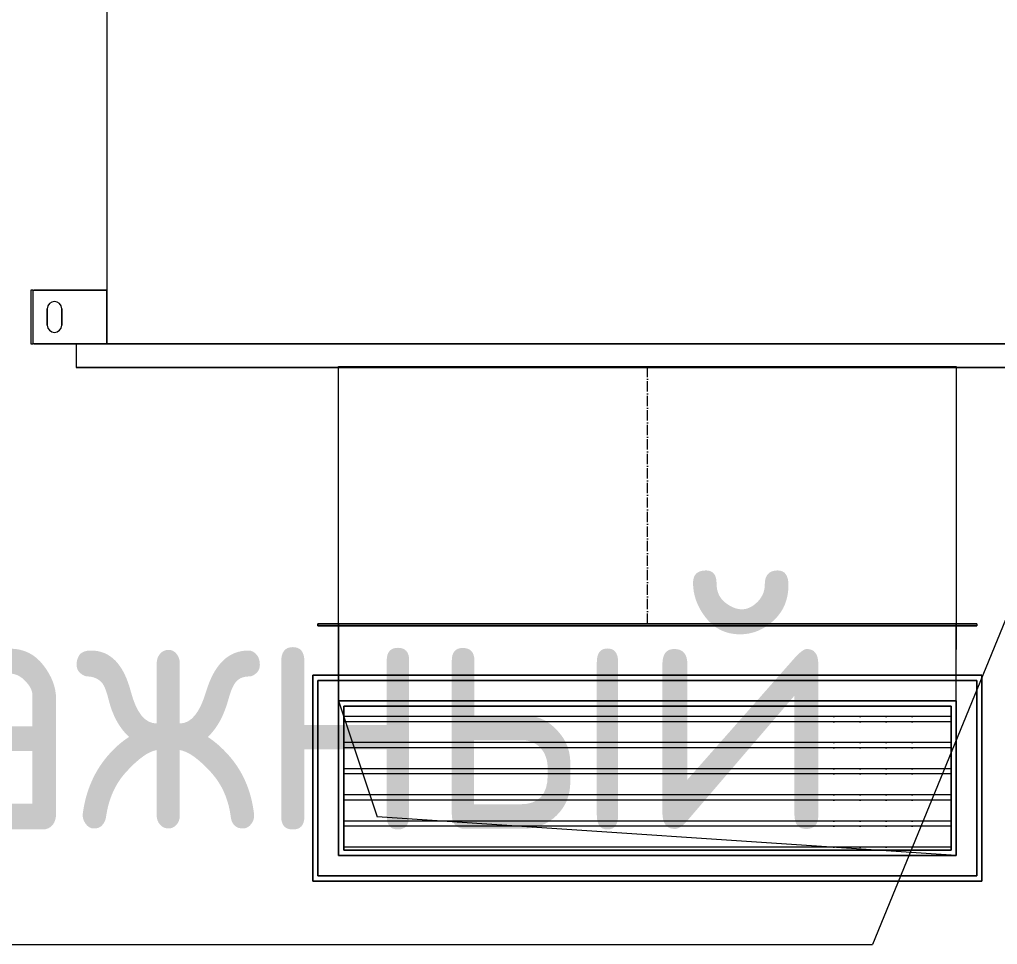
# Model space of a CAD drawing. Header units: millimetres. Extents: x -88595 to 880822, y -1054509 to -148035.
# Drawn here: x 424144 to 425094, y -239497 to -238598 of the extents above; entities that cross this region are included whole.
import ezdxf

# ---------------------------------------------------------------- set-up
doc = ezdxf.new("R2010")
doc.units = ezdxf.units.MM
doc.linetypes.add('$7$ADSK_Осевая', pattern=[14, 10, -2, 0, -2])
for name, color, linetype, lineweight in [('Аннотация', 7, 'Continuous', 20), ('Воздуховоды', 7, 'Continuous', 18), ('Оборудование', 7, 'Continuous', 18)]:
    doc.layers.add(name, color=color, linetype=linetype, lineweight=lineweight)
doc.styles.add('$5$GOST Common', font='GOST_Common.ttf', dxfattribs={"width": 0.9, "height": 250})

# ---------------------------------------------------------------- blocks, each defined once
blk = doc.blocks.new('$0$ADSK_Канальный блок кондиционера1 - AD242MJERAB-3267365-В_Координация_3 этаж ОВ3')
at = {"layer": 'Оборудование', "color": 150, "true_color": 0x0080ff}
for p, q in [((-599, 0), (-599, -72)), ((-597, 0), (-599, 0)), ((-597, 0), (-599, 0)), ((-599, 0), (-599, -72)), ((-597, 0), (-596, 0)), ((-597, 0), (-525, 0)), ((-597, 0), (-597, -72)), ((-525, 0), (-596, 0)), ((505, 5), (-555, 5)), ((-555, 5), (505, 5)), ((-555, 5), (-555, 0)), ((-555, 5), (-555, 0)), ((505, 0), (-555, 0)), ((-555, 0), (505, 0)), ((525, 0), (-525, 0)), ((-525, 0), (525, 0)), ((-525, 0), (-525, -697)), ((-525, 0), (-525, -697)), ((-525, -72), (-525, 0)), ((-525, 0), (-525, -72)), ((505, 0), (505, 5)), ((505, 5), (505, 0)), ((525, -697), (525, 0)), ((525, 0), (525, -697)), ((525, 0), (597, 0)), ((596, 0), (525, 0)), ((525, -72), (525, 0)), ((525, 0), (525, -72)), ((596, 0), (597, 0)), ((599, 0), (597, 0)), ((599, 0), (597, 0)), ((597, 0), (597, -72)), ((599, -72), (599, 0)), ((599, 0), (599, -72)), ((-583, -54), (-583, -38)), ((-583, -38), (-583, -54)), ((-569, -38), (-569, -54)), ((-569, -54), (-569, -38)), ((569, -38), (569, -54)), ((569, -54), (569, -38)), ((583, -54), (583, -38)), ((583, -38), (583, -54)), ((-599, -72), (-597, -72)), ((-599, -72), (-597, -72)), ((-525, -72), (-597, -72)), ((-596, -72), (-597, -72)), ((-596, -72), (-525, -72)), ((525, -72), (596, -72)), ((597, -72), (525, -72)), ((597, -72), (596, -72)), ((597, -72), (599, -72)), ((597, -72), (599, -72)), ((615, -87), (525, -87)), ((525, -87), (525, -287)), ((525, -287), (525, -87)), ((525, -87), (615, -87)), ((615, -287), (615, -87)), ((615, -87), (615, -287)), ((525, -287), (615, -287)), ((615, -287), (525, -287)), ((550, -414.5), (525, -414.5)), ((525, -414.5), (525, -439.5)), ((525, -414.5), (525, -439.5)), ((550, -439.5), (550, -414.5)), ((550, -439.5), (550, -414.5)), ((525, -439.5), (550, -439.5)), ((582, -506.25), (525, -506.25)), ((525, -506.25), (525, -515.75)), ((525, -506.25), (525, -515.75)), ((582, -515.75), (582, -506.25)), ((582, -515.75), (582, -506.25)), ((525, -515.75), (582, -515.75)), ((582, -573.06), (525, -573.06)), ((525, -573.06), (525, -588.94)), ((525, -573.06), (525, -588.94)), ((582, -588.94), (582, -573.06)), ((582, -588.94), (582, -573.06)), ((525, -588.94), (582, -588.94)), ((-599, -645), (-599, -697)), ((-597, -645), (-599, -645)), ((-597, -645), (-599, -645)), ((-599, -645), (-599, -697)), ((-597, -645), (-596, -645)), ((-597, -645), (-525, -645)), ((-597, -645), (-597, -697)), ((-525, -645), (-596, -645)), ((-525, -645), (-525, -697)), ((-525, -697), (-525, -645)), ((525, -645), (597, -645)), ((596, -645), (525, -645)), ((525, -645), (525, -697)), ((525, -697), (525, -645)), ((596, -645), (597, -645)), ((599, -645), (597, -645)), ((599, -645), (597, -645)), ((597, -645), (597, -697)), ((599, -697), (599, -645)), ((599, -645), (599, -697)), ((-583, -679), (-583, -663)), ((-583, -663), (-583, -679)), ((-569, -663), (-569, -679)), ((-569, -679), (-569, -663)), ((569, -663), (569, -679)), ((569, -679), (569, -663)), ((583, -679), (583, -663)), ((583, -663), (583, -679)), ((-599, -697), (-597, -697)), ((-599, -697), (-597, -697)), ((-525, -697), (-597, -697)), ((-596, -697), (-597, -697)), ((-596, -697), (-525, -697)), ((505, -697), (-555, -697)), ((-555, -697), (505, -697)), ((-555, -697), (-555, -720)), ((-555, -697), (-555, -720)), ((525, -697), (-525, -697)), ((-525, -697), (525, -697)), ((505, -720), (505, -697)), ((505, -697), (505, -720)), ((525, -697), (596, -697)), ((597, -697), (525, -697)), ((597, -697), (596, -697)), ((597, -697), (599, -697)), ((597, -697), (599, -697)), ((505, -720), (-555, -720)), ((-555, -720), (505, -720))]:
    blk.add_line(p, q, dxfattribs=at)
for centre, start, end in [((-576, -38), 360, 180), ((-576, -38), 360, 180), ((576, -38), 0, 180), ((576, -38), 0, 180), ((-576, -54), 180, 0), ((-576, -54), 180, 360), ((576, -54), 180, 360), ((576, -54), 180, 0), ((-576, -663), 0, 180), ((-576, -663), 0, 180), ((576, -663), 0, 180), ((576, -663), 0, 180), ((-576, -679), 180, 0), ((-576, -679), 180, 0), ((576, -679), 180, 0), ((576, -679), 180, 0)]:
    blk.add_arc(centre, 7, start, end, dxfattribs=at)
blk = doc.blocks.new('$0$ADSK_Решетка вентиляционная жалюзийная_Приточная2 - Решетка приточная_Однорядная-4279701-В_Координация_3 этаж ОВ3')
at = {"layer": 'Воздуховоды', "lineweight": 9, "true_color": 0xffffff}
h = blk.add_hatch(dxfattribs=at)
h.set_pattern_fill('FP_28', style=0, pattern_type=2)
h.set_pattern_definition([(180, (7207.025, 23716.402), (-3e-15, -25.4), [25.4, 0, 0, 0]), (180, (7207.025, 23711.322), (-3e-15, -25.4), [25.4, 0, 0, 0])])
h.paths.add_polyline_path([(7502.02, 23656.56), (7502.02, 23796.56), (6912.02, 23796.56), (6912.02, 23656.56)])
at = {"layer": 'Воздуховоды', "color": 140, "true_color": 0x1bb3e4}
for p, q in [((6882.02, 23626.56), (6882.02, 23826.56)), ((6882.02, 23826.56), (7532.02, 23826.56)), ((7532.02, 23826.56), (6882.02, 23826.56)), ((6882.02, 23826.56), (6882.02, 23626.56)), ((7532.02, 23826.56), (7532.02, 23626.56)), ((7532.02, 23626.56), (7532.02, 23826.56)), ((6907.02, 23651.56), (6907.02, 23801.56)), ((6907.02, 23801.56), (7507.02, 23801.56)), ((7507.02, 23801.56), (6907.02, 23801.56)), ((6907.02, 23801.56), (6907.02, 23651.56)), ((7507.02, 23801.56), (7507.02, 23651.56)), ((7507.02, 23651.56), (7507.02, 23801.56)), ((7502.02, 23796.56), (6912.02, 23796.56)), ((6912.02, 23796.56), (6912.02, 23656.56)), ((6912.02, 23656.56), (6912.02, 23796.56)), ((6912.02, 23796.56), (7502.02, 23796.56)), ((6912.02, 23656.56), (6912.02, 23796.56)), ((6912.02, 23796.56), (7502.02, 23796.56)), ((7502.02, 23796.56), (6912.02, 23796.56)), ((6912.02, 23796.56), (6912.02, 23656.56)), ((7502.02, 23656.56), (7502.02, 23796.56)), ((7502.02, 23796.56), (7502.02, 23656.56)), ((7502.02, 23796.56), (7502.02, 23656.56)), ((7502.02, 23656.56), (7502.02, 23796.56)), ((6912.02, 23656.56), (7502.02, 23656.56)), ((7502.02, 23656.56), (6912.02, 23656.56)), ((7502.02, 23656.56), (6912.02, 23656.56)), ((6912.02, 23656.56), (7502.02, 23656.56)), ((7507.02, 23651.56), (6907.02, 23651.56)), ((6907.02, 23651.56), (7507.02, 23651.56)), ((7532.02, 23626.56), (6882.02, 23626.56)), ((6882.02, 23626.56), (7532.02, 23626.56))]:
    blk.add_line(p, q, dxfattribs=at)
blk = doc.blocks.new('$0$ADSK_Отвод_Прямоугольный1 - Стандарт-4055406-В_Координация_3 этаж ОВ3')
at = {"layer": 'Воздуховоды', "color": 140, "true_color": 0x1bb3e4}
for p, q in [((6887.02, 23876.56), (7527.02, 23876.56)), ((7527.02, 23876.56), (6887.02, 23876.56)), ((6887.02, 23874.56), (6887.02, 23876.56)), ((6887.02, 23876.56), (6887.02, 23874.56)), ((6887.02, 23874.56), (7527.02, 23874.56)), ((7527.02, 23874.56), (6887.02, 23874.56)), ((6907.02, 23851.56), (6907.02, 23876.56)), ((6907.02, 23876.56), (7507.02, 23876.56)), ((7507.02, 23876.56), (6907.02, 23876.56)), ((6907.02, 23876.56), (6907.02, 23851.56)), ((6907.02, 23876.56), (7507.02, 23876.56)), ((7507.02, 23876.56), (6907.02, 23876.56)), ((6907.02, 23874.56), (6907.02, 23876.56)), ((6907.02, 23876.56), (6907.02, 23874.56)), ((6907.02, 23874.56), (7507.02, 23874.56)), ((7507.02, 23874.56), (6907.02, 23874.56)), ((7507.02, 23851.56), (7507.02, 23876.56)), ((7507.02, 23876.56), (7507.02, 23851.56)), ((7507.02, 23876.56), (7507.02, 23874.56)), ((7507.02, 23876.56), (7507.02, 23874.56)), ((7527.02, 23876.56), (7527.02, 23874.56)), ((7527.02, 23876.56), (7527.02, 23874.56)), ((6907.02, 23851.56), (6907.02, 23801.56)), ((6907.02, 23651.56), (6907.02, 23851.56)), ((7507.02, 23801.56), (7507.02, 23851.56)), ((7507.02, 23651.56), (7507.02, 23851.56)), ((7527.02, 23821.56), (6887.02, 23821.56)), ((6887.02, 23821.56), (6887.02, 23631.56)), ((6887.02, 23631.56), (6887.02, 23821.56)), ((6887.02, 23821.56), (7527.02, 23821.56)), ((7527.02, 23631.56), (7527.02, 23821.56)), ((7527.02, 23821.56), (7527.02, 23631.56)), ((6907.02, 23801.56), (6907.02, 23651.56)), ((6907.02, 23801.56), (7507.02, 23801.56)), ((6907.02, 23651.56), (6907.02, 23801.56)), ((6907.02, 23801.56), (7507.02, 23801.56)), ((7507.02, 23801.56), (6907.02, 23801.56)), ((6907.02, 23801.56), (6907.02, 23651.56)), ((7507.02, 23651.56), (7507.02, 23801.56)), ((7507.02, 23801.56), (7507.02, 23651.56)), ((7507.02, 23651.56), (7507.02, 23801.56)), ((6907.02, 23651.56), (7507.02, 23651.56)), ((7507.02, 23651.56), (6907.02, 23651.56)), ((7507.02, 23651.56), (6907.02, 23651.56)), ((6907.02, 23651.56), (7507.02, 23651.56)), ((6887.02, 23631.56), (7527.02, 23631.56)), ((7527.02, 23631.56), (6887.02, 23631.56))]:
    blk.add_line(p, q, dxfattribs=at)
blk = doc.blocks.new('$0$ADSK_Аннотация_Текст_сВыноской - Текст с выноской-3264166-В_Координация_3 этаж ОВ3')
at = {"layer": 'Аннотация'}
blk.add_line((-8, 0), (8, 0), dxfattribs=at)

msp = doc.modelspace()

# ---------------------------------------------------------------- linework, layer by layer
at = {"layer": 'Аннотация'}
msp.add_line((425327.71, -238629.76), (424972.98, -239496.67), dxfattribs=at)
at = {"layer": 'Воздуховоды', "color": 140, "true_color": 0x1bb3e4}
for p, q in [((424454.25, -238935.14), (425054.25, -238935.14)), ((424454.25, -239185.14), (424454.25, -238935.14)), ((425054.25, -238935.14), (425054.25, -239185.14)), ((424454.25, -239185.14), (425054.25, -239185.14)), ((425054.25, -239260.14), (424454.25, -239260.14)), ((424454.25, -239260.14), (424454.25, -239410.14)), ((424454.25, -239260.14), (424491.75, -239372.64)), ((425054.25, -239410.14), (425054.25, -239260.14)), ((425054.25, -239410.14), (424491.75, -239372.64)), ((424454.25, -239410.14), (425054.25, -239410.14))]:
    msp.add_line(p, q, dxfattribs=at)
at = {"layer": 'Воздуховоды', "color": 140, "linetype": '$7$ADSK_Осевая', "true_color": 0x1bb3e4}
msp.add_line((424754.25, -239185.14), (424754.25, -238935.14), dxfattribs=at)

# ---------------------------------------------------------------- block references
at = {"layer": 'Аннотация', "xscale": 100, "yscale": 100, "zscale": 100}
msp.add_blockref('$0$ADSK_Аннотация_Текст_сВыноской - Текст с выноской-3264166-В_Координация_3 этаж ОВ3', (424172.98, -239496.67), dxfattribs=at)
at = {"layer": 'Воздуховоды', "color": 140, "true_color": 0x1bb3e4}
for name in ['$0$ADSK_Отвод_Прямоугольный1 - Стандарт-4055406-В_Координация_3 этаж ОВ3', '$0$ADSK_Решетка вентиляционная жалюзийная_Приточная2 - Решетка приточная_Однорядная-4279701-В_Координация_3 этаж ОВ3']:
    msp.add_blockref(name, (417547.23, -263061.7), dxfattribs=at)
at = {"layer": 'Оборудование', "color": 150, "true_color": 0x0080ff}
msp.add_blockref('$0$ADSK_Канальный блок кондиционера1 - AD242MJERAB-3267365-В_Координация_3 этаж ОВ3', (424754.25, -238216.14), dxfattribs=at)

# ---------------------------------------------------------------- texts
at = {"layer": 'Аннотация', "lineweight": 9, "insert": (423421.93, -239135), "char_height": 250, "width": 1847.088, "attachment_point": 1, "style": '$5$GOST Common'}
msp.add_mtext('дренажный', dxfattribs=at)

doc.saveas('drawing.dxf')
